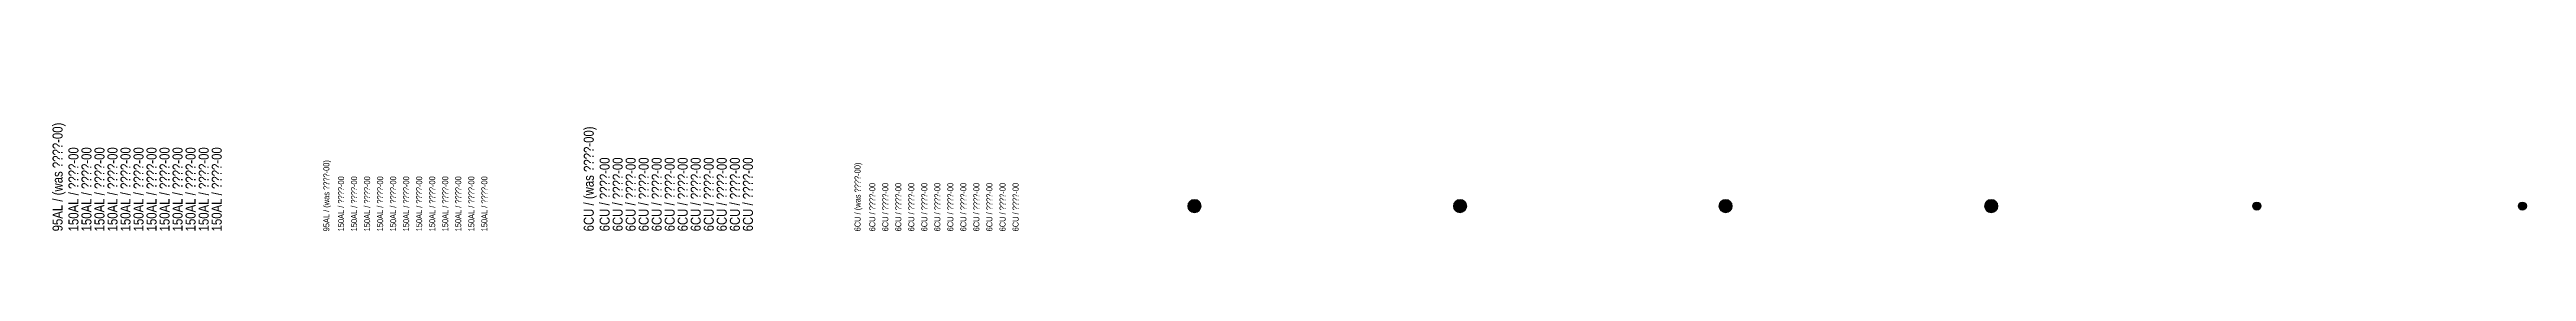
# Model space of a CAD drawing. Extents: x -6 to 180, y -2 to 9.
import ezdxf
from ezdxf.enums import TextEntityAlignment as Align

# ---------------------------------------------------------------- set-up
doc = ezdxf.new("R2010")
doc.units = 0
doc.header["$MEASUREMENT"] = 0
doc.linetypes.add('DASHED', pattern=[0.75, 0.5, -0.25])
for name, color, linetype, lineweight in [('01 - Bestaande kabel', 125, 'Continuous', 0), ('Aansluiting LS K01', 120, 'DASHED', 0), ('Aansluiting LS K02', 52, 'DASHED', 0), ('Aansluiting LS K03', 5, 'DASHED', 0), ('Aansluiting LS K06', 30, 'DASHED', 0), ('Aansluiting LS K07', 252, 'DASHED', 0), ('Aansluiting LS K08', 244, 'DASHED', 0), ('Aansluiting LS K09', 104, 'DASHED', 0), ('Aansluiting LS K10', 1, 'DASHED', 0), ('Aansluiting LS K11', 190, 'DASHED', 0), ('Aansluiting LS K12', 201, 'DASHED', 0), ('Knooppunt LS AM', 7, 'Continuous', 0)]:
    doc.layers.add(name, color=color, linetype=linetype, lineweight=lineweight)
doc.layers.add('01 - Station', color=7, linetype='Continuous')
doc.layers.add('Aansluiting LS K04', color=7, linetype='DASHED', lineweight=0, true_color=0x00f000)
doc.layers.add('Aansluiting LS K05', color=7, linetype='DASHED', lineweight=0, true_color=0xeb00eb)
doc.styles.add('TECHBASE_ARIAL_NOVA_LIGHT', font='ArialNova-Light.ttf')

# ---------------------------------------------------------------- blocks, each defined once
blk = doc.blocks.new('TB_NIEUWE MOF__40955691265E_B54C1F3F_ANL1_TEXT1_H075')
h = blk.add_hatch(color=0)
h.dxf.hatch_style = 1
edge = h.paths.add_edge_path()
edge.add_arc((0, 0), 0.5, 0, 360)
at = {"layer": 'Knooppunt LS AM'}
blk.add_circle((0, 0), 0.5, dxfattribs=at)
at = {"lineweight": 30, "flags": 104}
blk.add_attdef('MOF_TEKST', text='', height=0.75, dxfattribs=at).set_placement((1.18, 0.93), align=Align.TOP_LEFT)
blk = doc.blocks.new('TB_NIEUWE MOF__40955691265E_B54C1F3F_ANL1_TEXT1_H045')
h = blk.add_hatch(color=0)
h.dxf.hatch_style = 1
edge = h.paths.add_edge_path()
edge.add_arc((0, 0), 0.5, 0, 360)
at = {"layer": 'Knooppunt LS AM'}
blk.add_circle((0, 0), 0.5, dxfattribs=at)
at = {"lineweight": 30, "flags": 104}
blk.add_attdef('MOF_TEKST', text='', height=0.45, dxfattribs=at).set_placement((1.18, 0.93), align=Align.TOP_LEFT)
blk = doc.blocks.new('TB_MOF bestaand-nieuw__40955691265E_0B312397_ANL1_TEXT1_H075')
h = blk.add_hatch(color=0)
h.dxf.hatch_style = 1
h.paths.add_polyline_path([(0, 0.5), (0, -0.5, 0.414214), (0.5, 0, 0.414214)])
at = {"layer": '01 - Bestaande kabel'}
h = blk.add_hatch(color=256, dxfattribs=at)
h.dxf.hatch_style = 1
h.paths.add_polyline_path([(-0.5, 0, 0.414214), (0, -0.5), (0, 0.5, 0.414214)])
blk.add_lwpolyline([(0, 0.5), (0, -0.5)], dxfattribs=at)
at = {"layer": '01 - Station'}
blk.add_lwpolyline([(0, 0.5), (0, -0.5)], dxfattribs=at)
at = {"layer": 'Knooppunt LS AM'}
blk.add_circle((0, 0), 0.5, dxfattribs=at)
at = {"lineweight": 30, "flags": 104}
blk.add_attdef('MOF_TEKST', text='', height=0.75, dxfattribs=at).set_placement((1.18, 0.93), align=Align.TOP_LEFT)
blk = doc.blocks.new('TB_MOF bestaand-nieuw__40955691265E_0B312397_ANL1_TEXT1_H045')
h = blk.add_hatch(color=0)
h.dxf.hatch_style = 1
h.paths.add_polyline_path([(0, 0.5), (0, -0.5, 0.414214), (0.5, 0, 0.414214)])
at = {"layer": '01 - Bestaande kabel'}
h = blk.add_hatch(color=256, dxfattribs=at)
h.dxf.hatch_style = 1
h.paths.add_polyline_path([(-0.5, 0, 0.414214), (0, -0.5), (0, 0.5, 0.414214)])
blk.add_lwpolyline([(0, 0.5), (0, -0.5)], dxfattribs=at)
at = {"layer": '01 - Station'}
blk.add_lwpolyline([(0, 0.5), (0, -0.5)], dxfattribs=at)
at = {"layer": 'Knooppunt LS AM'}
blk.add_circle((0, 0), 0.5, dxfattribs=at)
at = {"lineweight": 30, "flags": 104}
blk.add_attdef('MOF_TEKST', text='', height=0.45, dxfattribs=at).set_placement((1.18, 0.93), align=Align.TOP_LEFT)
blk = doc.blocks.new('TB_BESTAANDE MOF__40955691265E_17C99F20_ANL1_BLACK_CONT7_1_TEXT1_H075')
at = {"layer": '01 - Bestaande kabel', "transparency": 33554687}
h = blk.add_hatch(color=256, dxfattribs=at)
h.dxf.hatch_style = 1
edge = h.paths.add_edge_path()
edge.add_arc((0, 0), 0.305, 0, 360)
at = {"color": 7, "linetype": 'Continuous'}
blk.add_circle((0, 0), 0.305, dxfattribs=at)
at = {"color": 7, "lineweight": 30, "flags": 104}
blk.add_attdef('MOF_TEKST', text='', height=0.75, dxfattribs=at).set_placement((1.13, 0.21), align=Align.TOP_LEFT)
blk = doc.blocks.new('TB_BESTAANDE MOF__40955691265E_17C99F20_ANL1_BLACK_CONT7_1_TEXT1_H045')
at = {"layer": '01 - Bestaande kabel', "transparency": 33554687}
h = blk.add_hatch(color=256, dxfattribs=at)
h.dxf.hatch_style = 1
edge = h.paths.add_edge_path()
edge.add_arc((0, 0), 0.305, 0, 360)
at = {"color": 7, "linetype": 'Continuous'}
blk.add_circle((0, 0), 0.305, dxfattribs=at)
at = {"color": 7, "lineweight": 30, "flags": 104}
blk.add_attdef('MOF_TEKST', text='', height=0.45, dxfattribs=at).set_placement((1.13, 0.21), align=Align.TOP_LEFT)

msp = doc.modelspace()

# ---------------------------------------------------------------- block references
at = {"rotation": 90}
for name, p in [('TB_NIEUWE MOF__40955691265E_B54C1F3F_ANL1_TEXT1_H075', (80, 0)), ('TB_NIEUWE MOF__40955691265E_B54C1F3F_ANL1_TEXT1_H045', (100, 0)), ('TB_MOF bestaand-nieuw__40955691265E_0B312397_ANL1_TEXT1_H075', (120, 0)), ('TB_MOF bestaand-nieuw__40955691265E_0B312397_ANL1_TEXT1_H045', (140, 0)), ('TB_BESTAANDE MOF__40955691265E_17C99F20_ANL1_BLACK_CONT7_1_TEXT1_H075', (160, 0)), ('TB_BESTAANDE MOF__40955691265E_17C99F20_ANL1_BLACK_CONT7_1_TEXT1_H045', (180, 0))]:
    msp.add_blockref(name, p, dxfattribs=at)

# ---------------------------------------------------------------- texts
at = {"layer": '01 - Bestaande kabel', "attachment_point": 7, "rotation": 90, "style": 'TECHBASE_ARIAL_NOVA_LIGHT', "bg_fill": 3, "box_fill_scale": 1.3, "bg_fill_color": 7, "bg_fill_true_color": 16777215, "bg_fill_transparency": 0}
for s, insert, char_height, width in [('{95AL / (was ????-00)}', (-5.01, -1.91), 0.75, 10.7), ('{6CU / (was ????-00)}', (34.99, -1.91), 0.75, 10.7), ('{95AL / (was ????-00)}', (14.99, -1.91), 0.45, 6.8), ('{6CU / (was ????-00)}', (54.99, -1.91), 0.45, 6.8)]:
    msp.add_mtext(s, dxfattribs=dict(at, insert=insert, char_height=char_height, width=width))

# ---------------------------------------------------------------- next in the draw order: texts
at = {"layer": 'Aansluiting LS K01', "attachment_point": 7, "rotation": 90, "style": 'TECHBASE_ARIAL_NOVA_LIGHT', "bg_fill": 3, "box_fill_scale": 1.3, "bg_fill_color": 7, "bg_fill_true_color": 16777215, "bg_fill_transparency": 0}
for s, insert, char_height, width in [('{150AL / ????-00}', (-4.03, -1.91), 0.75, 7.7), ('{6CU / ????-00}', (35.97, -1.91), 0.75, 7.7), ('{150AL / ????-00}', (15.97, -1.91), 0.45, 4.8), ('{6CU / ????-00}', (55.97, -1.91), 0.45, 4.8)]:
    msp.add_mtext(s, dxfattribs=dict(at, insert=insert, char_height=char_height, width=width))

# ---------------------------------------------------------------- next in the draw order: texts
at = {"layer": 'Aansluiting LS K02', "attachment_point": 7, "rotation": 90, "style": 'TECHBASE_ARIAL_NOVA_LIGHT', "bg_fill": 3, "box_fill_scale": 1.3, "bg_fill_color": 7, "bg_fill_true_color": 16777215, "bg_fill_transparency": 0}
for s, insert, char_height, width in [('{150AL / ????-00}', (-3.05, -1.91), 0.75, 7.7), ('{6CU / ????-00}', (36.95, -1.91), 0.75, 7.7), ('{150AL / ????-00}', (16.95, -1.91), 0.45, 4.8), ('{6CU / ????-00}', (56.95, -1.91), 0.45, 4.8)]:
    msp.add_mtext(s, dxfattribs=dict(at, insert=insert, char_height=char_height, width=width))

# ---------------------------------------------------------------- next in the draw order: texts
at = {"layer": 'Aansluiting LS K03', "attachment_point": 7, "rotation": 90, "style": 'TECHBASE_ARIAL_NOVA_LIGHT', "bg_fill": 3, "box_fill_scale": 1.3, "bg_fill_color": 7, "bg_fill_true_color": 16777215, "bg_fill_transparency": 0}
for s, insert, char_height, width in [('{150AL / ????-00}', (-2.07, -1.91), 0.75, 7.7), ('{6CU / ????-00}', (37.93, -1.91), 0.75, 7.7), ('{150AL / ????-00}', (17.93, -1.91), 0.45, 4.8), ('{6CU / ????-00}', (57.93, -1.91), 0.45, 4.8)]:
    msp.add_mtext(s, dxfattribs=dict(at, insert=insert, char_height=char_height, width=width))

# ---------------------------------------------------------------- next in the draw order: texts
at = {"layer": 'Aansluiting LS K04', "attachment_point": 7, "rotation": 90, "style": 'TECHBASE_ARIAL_NOVA_LIGHT', "bg_fill": 3, "box_fill_scale": 1.3, "bg_fill_color": 7, "bg_fill_true_color": 16777215, "bg_fill_transparency": 0}
for s, insert, char_height, width in [('{150AL / ????-00}', (-1.09, -1.91), 0.75, 7.7), ('{6CU / ????-00}', (38.91, -1.91), 0.75, 7.7), ('{150AL / ????-00}', (18.91, -1.91), 0.45, 4.8), ('{6CU / ????-00}', (58.91, -1.91), 0.45, 4.8)]:
    msp.add_mtext(s, dxfattribs=dict(at, insert=insert, char_height=char_height, width=width))

# ---------------------------------------------------------------- next in the draw order: texts
at = {"layer": 'Aansluiting LS K05', "attachment_point": 7, "rotation": 90, "style": 'TECHBASE_ARIAL_NOVA_LIGHT', "bg_fill": 3, "box_fill_scale": 1.3, "bg_fill_color": 7, "bg_fill_true_color": 16777215, "bg_fill_transparency": 0}
for s, insert, char_height, width in [('{150AL / ????-00}', (-0.11, -1.91), 0.75, 7.7), ('{6CU / ????-00}', (39.89, -1.91), 0.75, 7.7), ('{150AL / ????-00}', (19.89, -1.91), 0.45, 4.8), ('{6CU / ????-00}', (59.89, -1.91), 0.45, 4.8)]:
    msp.add_mtext(s, dxfattribs=dict(at, insert=insert, char_height=char_height, width=width))

# ---------------------------------------------------------------- next in the draw order: texts
at = {"layer": 'Aansluiting LS K06', "attachment_point": 7, "rotation": 90, "style": 'TECHBASE_ARIAL_NOVA_LIGHT', "bg_fill": 3, "box_fill_scale": 1.3, "bg_fill_color": 7, "bg_fill_true_color": 16777215, "bg_fill_transparency": 0}
for s, insert, char_height, width in [('{150AL / ????-00}', (0.87, -1.91), 0.75, 7.7), ('{6CU / ????-00}', (40.87, -1.91), 0.75, 7.7), ('{150AL / ????-00}', (20.87, -1.91), 0.45, 4.8), ('{6CU / ????-00}', (60.87, -1.91), 0.45, 4.8)]:
    msp.add_mtext(s, dxfattribs=dict(at, insert=insert, char_height=char_height, width=width))

# ---------------------------------------------------------------- next in the draw order: texts
at = {"layer": 'Aansluiting LS K07', "attachment_point": 7, "rotation": 90, "style": 'TECHBASE_ARIAL_NOVA_LIGHT', "bg_fill": 3, "box_fill_scale": 1.3, "bg_fill_color": 7, "bg_fill_true_color": 16777215, "bg_fill_transparency": 0}
for s, insert, char_height, width in [('{150AL / ????-00}', (1.85, -1.91), 0.75, 7.7), ('{6CU / ????-00}', (41.85, -1.91), 0.75, 7.7), ('{150AL / ????-00}', (21.85, -1.91), 0.45, 4.8), ('{6CU / ????-00}', (61.85, -1.91), 0.45, 4.8)]:
    msp.add_mtext(s, dxfattribs=dict(at, insert=insert, char_height=char_height, width=width))

# ---------------------------------------------------------------- next in the draw order: texts
at = {"layer": 'Aansluiting LS K08', "attachment_point": 7, "rotation": 90, "style": 'TECHBASE_ARIAL_NOVA_LIGHT', "bg_fill": 3, "box_fill_scale": 1.3, "bg_fill_color": 7, "bg_fill_true_color": 16777215, "bg_fill_transparency": 0}
for s, insert, char_height, width in [('{150AL / ????-00}', (2.83, -1.91), 0.75, 7.7), ('{6CU / ????-00}', (42.83, -1.91), 0.75, 7.7), ('{150AL / ????-00}', (22.83, -1.91), 0.45, 4.8), ('{6CU / ????-00}', (62.83, -1.91), 0.45, 4.8)]:
    msp.add_mtext(s, dxfattribs=dict(at, insert=insert, char_height=char_height, width=width))

# ---------------------------------------------------------------- next in the draw order: texts
at = {"layer": 'Aansluiting LS K09', "attachment_point": 7, "rotation": 90, "style": 'TECHBASE_ARIAL_NOVA_LIGHT', "bg_fill": 3, "box_fill_scale": 1.3, "bg_fill_color": 7, "bg_fill_true_color": 16777215, "bg_fill_transparency": 0}
for s, insert, char_height, width in [('{150AL / ????-00}', (3.81, -1.91), 0.75, 7.7), ('{6CU / ????-00}', (43.81, -1.91), 0.75, 7.7), ('{150AL / ????-00}', (23.81, -1.91), 0.45, 4.8), ('{6CU / ????-00}', (63.81, -1.91), 0.45, 4.8)]:
    msp.add_mtext(s, dxfattribs=dict(at, insert=insert, char_height=char_height, width=width))

# ---------------------------------------------------------------- next in the draw order: texts
at = {"layer": 'Aansluiting LS K10', "attachment_point": 7, "rotation": 90, "style": 'TECHBASE_ARIAL_NOVA_LIGHT', "bg_fill": 3, "box_fill_scale": 1.3, "bg_fill_color": 7, "bg_fill_true_color": 16777215, "bg_fill_transparency": 0}
for s, insert, char_height, width in [('{150AL / ????-00}', (4.79, -1.91), 0.75, 7.7), ('{6CU / ????-00}', (44.79, -1.91), 0.75, 7.7), ('{150AL / ????-00}', (24.79, -1.91), 0.45, 4.8), ('{6CU / ????-00}', (64.79, -1.91), 0.45, 4.8)]:
    msp.add_mtext(s, dxfattribs=dict(at, insert=insert, char_height=char_height, width=width))

# ---------------------------------------------------------------- next in the draw order: texts
at = {"layer": 'Aansluiting LS K11', "attachment_point": 7, "rotation": 90, "style": 'TECHBASE_ARIAL_NOVA_LIGHT', "bg_fill": 3, "box_fill_scale": 1.3, "bg_fill_color": 7, "bg_fill_true_color": 16777215, "bg_fill_transparency": 0}
for s, insert, char_height, width in [('{150AL / ????-00}', (5.78, -1.91), 0.75, 7.7), ('{6CU / ????-00}', (45.78, -1.91), 0.75, 7.7), ('{150AL / ????-00}', (25.78, -1.91), 0.45, 4.8), ('{6CU / ????-00}', (65.78, -1.91), 0.45, 4.8)]:
    msp.add_mtext(s, dxfattribs=dict(at, insert=insert, char_height=char_height, width=width))

# ---------------------------------------------------------------- next in the draw order: texts
at = {"layer": 'Aansluiting LS K12', "attachment_point": 7, "rotation": 90, "style": 'TECHBASE_ARIAL_NOVA_LIGHT', "bg_fill": 3, "box_fill_scale": 1.3, "bg_fill_color": 7, "bg_fill_true_color": 16777215, "bg_fill_transparency": 0}
for s, insert, char_height, width in [('{150AL / ????-00}', (6.76, -1.91), 0.75, 7.7), ('{6CU / ????-00}', (46.76, -1.91), 0.75, 7.7), ('{150AL / ????-00}', (26.76, -1.91), 0.45, 4.8), ('{6CU / ????-00}', (66.76, -1.91), 0.45, 4.8)]:
    msp.add_mtext(s, dxfattribs=dict(at, insert=insert, char_height=char_height, width=width))

doc.saveas('drawing.dxf')
